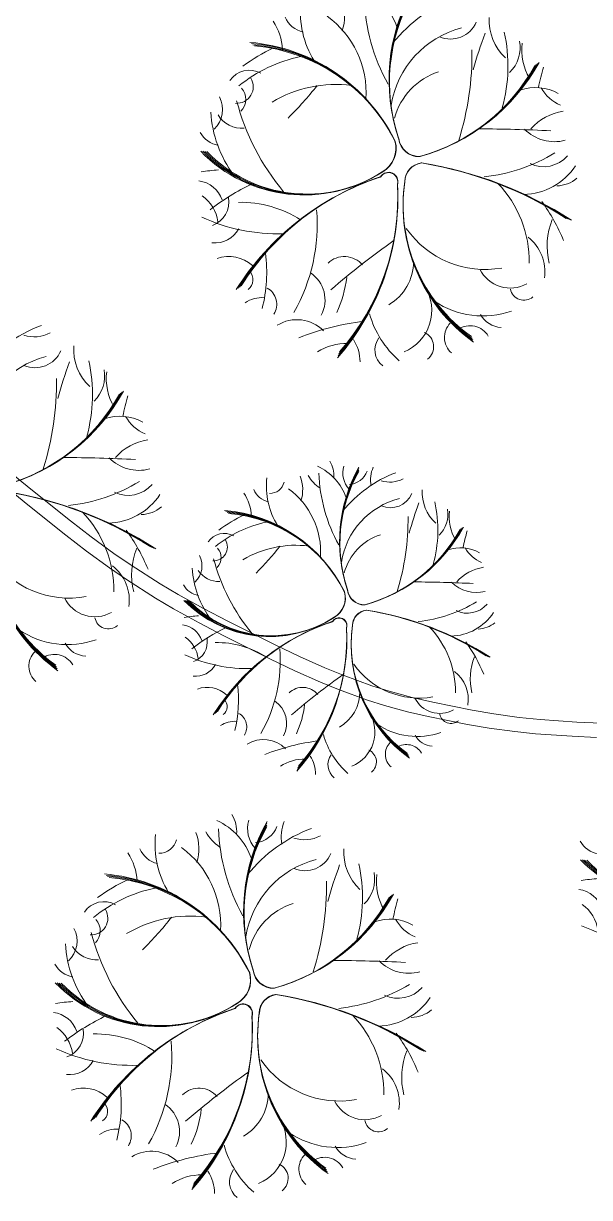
# Model space of a CAD drawing. Header units: metres. Extents: x -1097 to 1588, y -673 to 884.
# Drawn here: x 1029.23 to 1047.83, y 563.87 to 602.42 of the extents above; entities that cross this region are included whole.
import ezdxf

# ---------------------------------------------------------------- set-up
doc = ezdxf.new("R2010")
doc.units = ezdxf.units.M
for name, color, linetype, lineweight, plot in [('TERRENO', 188, 'Continuous', 0, False), ('VEGETACION', 85, 'Continuous', 0, False), ('VISTA LEJOS', 7, 'Continuous', 0, False)]:
    doc.layers.add(name, color=color, linetype=linetype, lineweight=lineweight, plot=plot)

msp = doc.modelspace()

# ---------------------------------------------------------------- linework, layer by layer
at = {"layer": 'TERRENO'}
for points in [[(1029.325, 586.653), (1028.615, 587.239)], [(1030.621, 585.616), (1029.325, 586.653)], [(1031.303, 585.088), (1030.621, 585.616)], [(1032.052, 584.541), (1031.303, 585.088)], [(1032.618, 584.157), (1032.052, 584.541)], [(1033.568, 583.552), (1032.618, 584.157)], [(1034.164, 583.197), (1033.568, 583.552)], [(1034.999, 582.736), (1034.164, 583.197)], [(1035.796, 582.324), (1034.999, 582.736)], [(1037.351, 581.546), (1035.796, 582.324)], [(1038.148, 581.162), (1037.351, 581.546)], [(1038.983, 580.788), (1038.148, 581.162)], [(1039.578, 580.548), (1038.983, 580.788)], [(1040.528, 580.202), (1039.578, 580.548)], [(1041.095, 580.02), (1040.528, 580.202)], [(1041.844, 579.818), (1041.095, 580.02)], [(1042.525, 579.664), (1041.844, 579.818)], [(1043.821, 579.405), (1042.525, 579.664)], [(1044.532, 579.28), (1043.821, 579.405)], [(1045.367, 579.165), (1044.532, 579.28)], [(1046.049, 579.098), (1045.367, 579.165)], [(1047.258, 579.012), (1046.049, 579.098)], [(1048.055, 578.973), (1047.258, 579.012)]]:
    msp.add_lwpolyline(points, dxfattribs=at)
at = {"layer": 'VEGETACION'}
for centre, radius, start, end in [((1039.447, 601.581), 2.176, 19.3799, 65.0277), ((1047.267, 600.57), 6.027, 150.7331, -161.4167), ((1047.211, 600.543), 5.967, 150.7331, -161.4167), ((1047.156, 600.516), 5.906, 150.7331, -161.4167), ((1047.1, 600.489), 5.846, 150.7331, -161.4167), ((1041.331, 602.767), 3, 173.7036, -148.3047), ((1038.393, 602.62), 1.382, -18.7133, 22.7547), ((1046.673, 603.48), 6.258, -178.1326, -150.7686), ((1045.241, 598.623), 4.996, 110.7626, 140.8488), ((1038.6, 602.956), 0.839, -156.8216, -102.7882), ((1037.354, 600.134), 3.133, -3.5394, 53.779), ((1046.22, 602.521), 1.693, 176.6602, -133.0871), ((1035.875, 601.463), 1.869, 3.1897, 33.3637), ((1044.393, 599.248), 3.119, 104.3022, 170.9064), ((1043.258, 602.827), 0.922, -113.016, -23.0588), ((1036.186, 595.955), 5.862, 26.488, 85.2614), ((1057.891, 597.034), 14.413, 159.4444, 164.448), ((1040.027, 601.023), 5.12, -15.5135, 12.5466), ((1044.412, 601.628), 1.134, -45.9704, 10.8268), ((1047.435, 601.549), 1.835, 172.9522, -149.5421), ((1040.308, 595.706), 6.571, 115.84, 126.0473), ((1036.241, 595.974), 5.803, 26.488, 85.2614), ((1036.296, 595.993), 5.745, 26.488, 85.2614), ((1036.351, 596.012), 5.686, 26.488, 85.2614), ((1034.48, 601.425), 9.484, -17.4611, 0.7999), ((1039.308, 596.68), 4.754, 101.8229, 129.1764), ((1040.597, 604.023), 6.199, -74.6311, -28.7579), ((1040.586, 604.087), 6.263, -74.6311, -28.7579), ((1040.574, 604.15), 6.327, -74.6311, -28.7579), ((1040.563, 604.214), 6.391, -74.6311, -28.7579), ((1036.651, 600.111), 0.775, 60.4896, 145.8542), ((1036.232, 600.343), 0.548, -93.337, 31.2781), ((1043.537, 598.748), 2.189, 107.819, 165.0507), ((1056.695, 598.053), 10.79, 164.2299, 167.915), ((1035.971, 599.928), 0.561, -44.3593, 41.3924), ((1039.493, 596.322), 4.093, 82.6825, 120.7871), ((1029.965, 607.374), 11.329, -45.3806, -38.1227), ((1046.052, 598.802), 1.513, 60.4793, 109.6306), ((1047.377, 600.94), 1.306, -151.08, -112.5106), ((1034.892, 599.594), 0.878, -47.0727, 28.0407), ((1043.826, 601.904), 7.859, -165.075, -140.404), ((1039.223, 599.738), 3.845, -176.5521, -143.3248), ((1047.233, 597.776), 1.784, 98.7465, 138.355), ((1036.415, 599.916), 0.939, -147.6286, -86.1269), ((1035.786, 599.256), 0.855, -150.9131, -100.7918), ((1043.731, 537.366), 61.595, 87.37064, 89.56824), ((1046.672, 599.91), 1.374, -135.5987, -75.0452), ((1040.559, 598.326), 0.907, -59.6316, 15.5267), ((1040.57, 598.322), 0.898, -59.6316, 15.5267), ((1040.581, 598.317), 0.889, -59.6316, 15.5267), ((1040.593, 598.312), 0.88, -59.6316, 15.5267), ((1042.231, 598.732), 0.681, -173.0796, -87.7707), ((1042.225, 598.723), 0.674, -173.0796, -87.7707), ((1042.22, 598.714), 0.667, -173.0796, -87.7707), ((1042.214, 598.706), 0.66, -173.0796, -87.7707), ((1038.449, 601.516), 4.73, -135.8986, -57.1106), ((1038.481, 601.479), 4.683, -135.8986, -57.1106), ((1038.514, 601.442), 4.635, -135.8986, -57.1106), ((1038.546, 601.406), 4.588, -135.8986, -57.1106), ((1043.748, 603.019), 5.671, -83.7709, -58.7855), ((1046.319, 598.76), 1.045, -115.4216, -41.3682), ((1036.03, 591.568), 6.054, 93.7471, 99.1785), ((1041.221, 597.216), 0.308, -16.3023, 147.7099), ((1041.226, 597.223), 0.305, -16.3023, 147.7099), ((1041.23, 597.229), 0.302, -16.3023, 147.7099), ((1042.375, 597.223), 0.621, 97.6577, 178.4723), ((1042.382, 597.216), 0.627, 97.6577, 178.4723), ((1042.389, 597.21), 0.634, 97.6577, 178.4723), ((1042.397, 597.203), 0.64, 97.6577, 178.4723), ((1040.315, 585.484), 12.511, 57.3651, 80.9064), ((1040.301, 585.357), 12.64, 57.3651, 80.9064), ((1040.287, 585.229), 12.769, 57.3651, 80.9064), ((1040.273, 585.102), 12.898, 57.3651, 80.9064), ((1045.619, 598.896), 2.092, -88.7585, -33.4892), ((1034.878, 596.326), 0.931, 18.8941, 82.6604), ((1039.88, 590.501), 7.353, 115.3675, 127.9134), ((1043.731, 588.941), 8.881, 108.2278, 147.7413), ((1043.711, 589.03), 8.792, 108.2278, 147.7413), ((1043.69, 589.119), 8.703, 108.2278, 147.7413), ((1043.67, 589.208), 8.615, 108.2278, 147.7413), ((1033.82, 596.728), 7.711, -41.3673, 3.0982), ((1041.216, 597.21), 0.311, -16.3023, 147.7099), ((1047.045, 596.488), 5.344, 171.913, -125.4782), ((1047.101, 596.473), 5.399, 171.913, -125.4782), ((1047.156, 596.459), 5.454, 171.913, -125.4782), ((1047.211, 596.445), 5.509, 171.913, -125.4782), ((1042.124, 594.595), 3.722, -0.7301, 43.8737), ((1046.719, 598.165), 1.081, -88.4113, -50.0172), ((1034.382, 595.735), 1.251, 8.0443, 54.7383), ((1033.577, 596.693), 7.95, -41.3673, 3.0982), ((1033.658, 596.705), 7.87, -41.3673, 3.0982), ((1033.739, 596.716), 7.791, -41.3673, 3.0982), ((1035.155, 596.567), 0.827, -69.9695, 9.6095), ((1036.384, 592.962), 3.584, 56.8352, 91.4125), ((1041.439, 593.038), 5.974, 22.1727, 36.2527), ((1037.589, 601.543), 6.03, -114.5265, -88.3348), ((1033.012, 595.83), 5.869, -29.5738, 4.6334), ((1048.78, 595.115), 2.347, 158.2317, -165.9475), ((1035.527, 596.091), 0.88, -96.7983, -28.2853), ((1044.392, 597.49), 3.15, -145.1395, -79.9094), ((1057.963, 572.003), 28.581, 125.3964, 130.683), ((1044.934, 594.274), 1.423, -8.5549, 52.1279), ((1032.46, 594.241), 4.762, -14.4093, 7.687), ((1035.976, 593.62), 1.149, 47.6643, 109.6767), ((1039.773, 593.985), 0.78, 40.1362, 133.6344), ((1040.397, 594.607), 1.651, -59.5602, -0.2949), ((1036.381, 594.004), 0.39, -53.9788, 45.2466), ((1038.068, 593.34), 1.069, -28.0192, 56.4509), ((1036.096, 594.526), 3.781, -25.0359, -6.7435), ((1045.225, 594.845), 1.115, -153.6978, -60.843), ((1036.94, 593.198), 0.61, -32.2089, 60.6406), ((1041.177, 592.994), 1.466, -67.7638, 32.3503), ((1045.672, 593.787), 0.456, -168.8643, -49.8025), ((1037.068, 592.42), 0.997, 85.7524, 124.0799), ((1044.324, 595.674), 2.858, -123.8321, -70.7414), ((1038.214, 591.471), 1.222, 44.3843, 121.9898), ((1041.379, 584.299), 8.396, 96.616, 111.7048), ((1043.679, 593.759), 3.202, -164.2076, -131.0821), ((1043.734, 592.108), 0.675, 135.5337, -131.4923), ((1044.966, 593.253), 0.818, -151.5837, -92.9724), ((1031.592, 587.831), 4.996, 110.7626, 140.8488), ((1029.589, 593.258), 1.128, -107.8136, -62.3112), ((1042.191, 591.805), 0.513, -52.5657, 65.2349), ((1043.899, 591.799), 0.696, 30.6869, 123.3596), ((1032.571, 591.73), 1.693, 176.6602, -133.0871), ((1039.841, 590.18), 1.735, 88.5527, 123.2134), ((1038.982, 591.31), 1.306, -0.1646, 33.7767), ((1041.435, 591.696), 0.66, 143.2772, -127.661), ((1030.744, 588.457), 3.119, 104.3022, 170.9064), ((1029.609, 592.035), 0.922, -113.016, -23.0588), ((1044.242, 586.242), 14.413, 159.4444, 164.448), ((1026.378, 590.231), 5.12, -15.5135, 12.5466), ((1030.763, 590.837), 1.134, -45.9704, 10.8268), ((1033.786, 590.758), 1.835, 172.9522, -149.5421), ((1020.831, 590.633), 9.484, -17.4611, 0.7999), ((1026.948, 593.231), 6.199, -74.6311, -28.7579), ((1026.937, 593.295), 6.263, -74.6311, -28.7579), ((1026.926, 593.359), 6.327, -74.6311, -28.7579), ((1026.914, 593.422), 6.391, -74.6311, -28.7579), ((1043.046, 587.261), 10.79, 164.2299, 167.915), ((1032.403, 588.011), 1.513, 60.4793, 109.6306), ((1033.729, 590.149), 1.306, -151.08, -112.5106), ((1033.585, 586.984), 1.784, 98.7465, 138.355), ((1030.082, 526.574), 61.595, 87.37064, 89.56824), ((1033.023, 589.118), 1.374, -135.5987, -75.0452), ((1038.57, 587.576), 0.859, -4.3751, 32.8068), ((1039.69, 587.229), 2.478, 173.7036, -148.3047), ((1037.262, 587.108), 1.142, -18.7133, 22.7547), ((1039.575, 588.1), 1.118, -152.03, -122.6218), ((1038.133, 586.25), 1.798, 19.3799, 65.0277), ((1044.104, 587.819), 5.171, -178.1326, -150.7686), ((1044.595, 585.415), 4.98, 150.7331, -161.4167), ((1044.549, 585.392), 4.93, 150.7331, -161.4167), ((1044.503, 585.37), 4.88, 150.7331, -161.4167), ((1044.457, 585.348), 4.83, 150.7331, -161.4167), ((1042.921, 583.806), 4.128, 110.7626, 140.8488), ((1040.491, 587.655), 0.769, 162.6341, -136.29), ((1039.892, 587.949), 0.669, -85.9073, -20.2766), ((1041.63, 587.444), 0.996, 155.9267, -168.1089), ((1030.099, 592.228), 5.671, -83.7709, -58.7855), ((1032.67, 587.968), 1.045, -115.4216, -41.3682), ((1037.325, 587.468), 0.479, -91.5673, -13.2579), ((1036.404, 585.054), 2.589, -3.5394, 53.779), ((1041.266, 588.29), 0.932, -107.8136, -62.3112), ((1026.666, 574.693), 12.511, 57.3651, 80.9064), ((1026.652, 574.565), 12.64, 57.3651, 80.9064), ((1026.638, 574.438), 12.769, 57.3651, 80.9064), ((1026.624, 574.31), 12.898, 57.3651, 80.9064), ((1031.971, 588.104), 2.092, -88.7585, -33.4892), ((1035.182, 586.152), 1.544, 3.1897, 33.3637), ((1037.433, 587.386), 0.693, -156.8216, -102.7882), ((1042.22, 584.322), 2.577, 104.3022, 170.9064), ((1041.282, 587.279), 0.762, -113.016, -23.0588), ((1043.729, 587.027), 1.399, 176.6602, -133.0871), ((1033.396, 585.696), 5.344, 171.913, -125.4782), ((1033.452, 585.682), 5.399, 171.913, -125.4782), ((1033.507, 585.668), 5.454, 171.913, -125.4782), ((1033.562, 585.653), 5.509, 171.913, -125.4782), ((1028.475, 583.803), 3.722, -0.7301, 43.8737), ((1033.07, 587.373), 1.081, -88.4113, -50.0172), ((1035.439, 581.601), 4.844, 26.488, 85.2614), ((1035.484, 581.617), 4.795, 26.488, 85.2614), ((1035.53, 581.632), 4.747, 26.488, 85.2614), ((1053.373, 582.492), 11.909, 159.4444, 164.448), ((1038.613, 585.789), 4.231, -15.5135, 12.5466), ((1042.236, 586.289), 0.937, -45.9704, 10.8268), ((1044.733, 586.224), 1.516, 172.9522, -149.5421), ((1038.018, 582.2), 3.928, 101.8229, 129.1764), ((1038.845, 581.396), 5.429, 115.84, 126.0473), ((1035.575, 581.648), 4.698, 26.488, 85.2614), ((1034.029, 586.121), 7.836, -17.4611, 0.7999), ((1027.79, 582.246), 5.974, 22.1727, 36.2527), ((1035.823, 585.035), 0.64, 60.4896, 145.8542), ((1041.513, 583.909), 1.809, 107.819, 165.0507), ((1039.083, 588.268), 5.122, -74.6311, -28.7579), ((1039.074, 588.32), 5.175, -74.6311, -28.7579), ((1039.065, 588.373), 5.228, -74.6311, -28.7579), ((1039.056, 588.425), 5.281, -74.6311, -28.7579), ((1052.385, 583.335), 8.915, 164.2299, 167.915), ((1035.132, 584.323), 2.347, 158.2317, -165.9475), ((1035.477, 585.227), 0.453, -93.337, 31.2781), ((1035.261, 584.884), 0.464, -44.3593, 41.3924), ((1038.171, 581.904), 3.382, 82.6825, 120.7871), ((1030.298, 591.037), 9.361, -45.3806, -38.1227), ((1043.591, 583.954), 1.25, 60.4793, 109.6306), ((1044.686, 585.72), 1.079, -151.08, -112.5106), ((1030.743, 586.699), 3.15, -145.1395, -79.9094), ((1034.37, 584.608), 0.725, -47.0727, 28.0407), ((1041.751, 586.517), 6.494, -165.075, -140.404), ((1031.285, 583.483), 1.423, -8.5549, 52.1279), ((1037.948, 584.727), 3.177, -176.5521, -143.3248), ((1035.628, 584.874), 0.776, -147.6286, -86.1269), ((1044.567, 583.106), 1.474, 98.7465, 138.355), ((1041.673, 533.19), 50.894, 87.3706, 89.5682), ((1044.103, 584.869), 1.136, -135.5987, -75.0452), ((1035.108, 584.328), 0.707, -150.9131, -100.7918), ((1039.052, 583.561), 0.75, -59.6316, 15.5267), ((1039.061, 583.557), 0.742, -59.6316, 15.5267), ((1039.071, 583.553), 0.735, -59.6316, 15.5267), ((1039.08, 583.549), 0.727, -59.6316, 15.5267), ((1040.433, 583.896), 0.563, -173.0796, -87.7707), ((1040.429, 583.888), 0.557, -173.0796, -87.7707), ((1040.424, 583.881), 0.551, -173.0796, -87.7707), ((1040.42, 583.874), 0.546, -173.0796, -87.7707), ((1031.576, 584.053), 1.115, -153.6978, -60.843), ((1037.309, 586.196), 3.908, -135.8986, -57.1106), ((1037.335, 586.165), 3.869, -135.8986, -57.1106), ((1037.362, 586.135), 3.83, -135.8986, -57.1106), ((1037.389, 586.105), 3.791, -135.8986, -57.1106), ((1041.687, 587.438), 4.686, -83.7709, -58.7855), ((1043.812, 583.919), 0.864, -115.4216, -41.3682), ((1032.024, 582.995), 0.456, -168.8643, -49.8025), ((1035.31, 577.976), 5.002, 93.7471, 99.1785), ((1039.595, 582.638), 0.257, -16.3023, 147.7099), ((1039.599, 582.643), 0.255, -16.3023, 147.7099), ((1039.603, 582.649), 0.252, -16.3023, 147.7099), ((1039.607, 582.654), 0.249, -16.3023, 147.7099), ((1040.553, 582.649), 0.513, 97.6577, 178.4723), ((1040.559, 582.643), 0.518, 97.6577, 178.4723), ((1040.565, 582.638), 0.523, 97.6577, 178.4723), ((1040.57, 582.632), 0.529, 97.6577, 178.4723), ((1038.851, 572.95), 10.337, 57.3651, 80.9064), ((1038.839, 572.844), 10.444, 57.3651, 80.9064), ((1038.827, 572.739), 10.55, 57.3651, 80.9064), ((1038.816, 572.633), 10.657, 57.3651, 80.9064), ((1043.233, 584.031), 1.729, -88.7585, -33.4892), ((1030.675, 584.883), 2.858, -123.8321, -70.7414), ((1034.358, 581.908), 0.769, 18.8941, 82.6604), ((1038.491, 577.095), 6.075, 115.3675, 127.9134), ((1041.673, 575.805), 7.338, 108.2278, 147.7413), ((1041.656, 575.879), 7.265, 108.2278, 147.7413), ((1041.639, 575.953), 7.191, 108.2278, 147.7413), ((1041.622, 576.027), 7.118, 108.2278, 147.7413), ((1033.283, 582.211), 6.568, -41.3673, 3.0982), ((1033.35, 582.22), 6.503, -41.3673, 3.0982), ((1033.417, 582.23), 6.437, -41.3673, 3.0982), ((1033.484, 582.24), 6.371, -41.3673, 3.0982), ((1044.412, 582.041), 4.415, 171.913, -125.4782), ((1044.457, 582.029), 4.461, 171.913, -125.4782), ((1044.503, 582.018), 4.506, 171.913, -125.4782), ((1044.549, 582.006), 4.552, 171.913, -125.4782), ((1040.345, 580.477), 3.076, -0.7301, 43.8737), ((1044.142, 583.427), 0.893, -88.4113, -50.0172), ((1033.948, 581.42), 1.034, 8.0443, 54.7383), ((1034.587, 582.107), 0.683, -69.9695, 9.6095), ((1039.779, 579.191), 4.936, 22.1727, 36.2527), ((1030.085, 581.316), 0.675, 135.5337, -131.4923), ((1031.317, 582.461), 0.818, -151.5837, -92.9724), ((1035.602, 579.128), 2.961, 56.8352, 91.4125), ((1032.816, 581.498), 4.849, -29.5738, 4.6334), ((1030.25, 581.007), 0.696, 30.6869, 123.3596), ((1036.598, 586.218), 4.982, -114.5265, -88.3348), ((1034.895, 581.713), 0.727, -96.7983, -28.2853), ((1042.219, 582.87), 2.603, -145.1395, -79.9094), ((1045.845, 580.907), 1.939, 158.2317, -165.9475), ((1053.432, 561.81), 23.615, 125.3964, 130.683), ((1042.667, 580.212), 1.176, -8.5549, 52.1279), ((1035.266, 579.671), 0.949, 47.6643, 109.6767), ((1032.36, 580.185), 3.935, -14.4093, 7.687), ((1038.403, 579.974), 0.645, 40.1362, 133.6344), ((1035.6, 579.989), 0.323, -53.9788, 45.2466), ((1036.994, 579.441), 0.883, -28.0192, 56.4509), ((1038.919, 580.487), 1.364, -59.5602, -0.2949), ((1042.907, 580.684), 0.921, -153.6978, -60.843), ((1035.365, 580.42), 3.124, -25.0359, -6.7435), ((1039.563, 579.154), 1.211, -67.7638, 32.3503), ((1036.167, 578.68), 0.824, 85.7524, 124.0799), ((1036.062, 579.323), 0.504, -32.2089, 60.6406), ((1042.163, 581.369), 2.362, -123.8321, -70.7414), ((1043.277, 579.81), 0.376, -168.8643, -49.8025), ((1041.63, 579.787), 2.646, -164.2076, -131.0821), ((1042.693, 579.368), 0.676, -151.5837, -92.9724), ((1037.115, 577.896), 1.01, 44.3843, 121.9898), ((1039.73, 571.97), 6.938, 96.616, 111.7048), ((1041.675, 578.422), 0.557, 135.5337, -131.4923), ((1041.812, 578.167), 0.575, 30.6869, 123.3596), ((1038.459, 576.83), 1.434, 88.5527, 123.2134), ((1037.749, 577.763), 1.079, -0.1646, 33.7767), ((1039.776, 578.082), 0.546, 143.2772, -127.661), ((1040.401, 578.172), 0.424, -52.5657, 65.2349), ((1035.197, 575.88), 1.04, -4.3751, 32.8068), ((1034.669, 574.276), 2.176, 19.3799, 65.0277), ((1041.895, 576.175), 6.258, -178.1326, -150.7686), ((1042.489, 573.265), 6.027, 150.7331, -161.4167), ((1042.433, 573.238), 5.967, 150.7331, -161.4167), ((1042.378, 573.211), 5.906, 150.7331, -161.4167), ((1042.322, 573.184), 5.846, 150.7331, -161.4167), ((1040.463, 571.318), 4.996, 110.7626, 140.8488), ((1037.523, 575.976), 0.93, 162.6341, -136.29), ((1036.797, 576.332), 0.81, -85.9073, -20.2766), ((1038.901, 575.72), 1.206, 155.9267, -168.1089), ((1036.553, 575.461), 3, 173.7036, -148.3047), ((1033.691, 575.75), 0.58, -91.5673, -13.2579), ((1033.615, 575.315), 1.382, -18.7133, 22.7547), ((1036.414, 576.514), 1.353, -152.03, -122.6218), ((1038.46, 576.744), 1.128, -107.8136, -62.3112), ((1048.266, 575.988), 0.855, -150.9131, -100.7918), ((1031.097, 574.158), 1.869, 3.1897, 33.3637), ((1033.822, 575.65), 0.839, -156.8216, -102.7882), ((1032.576, 572.829), 3.133, -3.5394, 53.779), ((1041.442, 575.216), 1.693, 176.6602, -133.0871), ((1039.615, 571.943), 3.119, 104.3022, 170.9064), ((1038.48, 575.521), 0.922, -113.016, -23.0588), ((1053.113, 569.728), 14.413, 159.4444, 164.448), ((1035.249, 573.717), 5.12, -15.5135, 12.5466), ((1050.93, 578.248), 4.73, -135.8986, -57.1106), ((1050.962, 578.211), 4.683, -135.8986, -57.1106), ((1050.994, 578.175), 4.635, -135.8986, -57.1106), ((1051.027, 578.138), 4.588, -135.8986, -57.1106), ((1031.408, 568.649), 5.862, 26.488, 85.2614), ((1031.463, 568.668), 5.803, 26.488, 85.2614), ((1031.518, 568.687), 5.745, 26.488, 85.2614), ((1039.634, 574.323), 1.134, -45.9704, 10.8268), ((1042.657, 574.244), 1.835, 172.9522, -149.5421), ((1034.53, 569.375), 4.754, 101.8229, 129.1764), ((1035.53, 568.401), 6.571, 115.84, 126.0473), ((1031.573, 568.706), 5.686, 26.488, 85.2614), ((1029.702, 574.119), 9.484, -17.4611, 0.7999), ((1048.511, 568.3), 6.054, 93.7471, 99.1785), ((1035.819, 576.718), 6.199, -74.6311, -28.7579), ((1035.808, 576.781), 6.263, -74.6311, -28.7579), ((1035.796, 576.845), 6.327, -74.6311, -28.7579), ((1035.785, 576.908), 6.391, -74.6311, -28.7579), ((1051.917, 570.747), 10.79, 164.2299, 167.915), ((1047.359, 573.058), 0.931, 18.8941, 82.6604), ((1031.873, 572.806), 0.775, 60.4896, 145.8542), ((1031.454, 573.038), 0.548, -93.337, 31.2781), ((1038.759, 571.442), 2.189, 107.819, 165.0507), ((1046.862, 572.468), 1.251, 8.0443, 54.7383), ((1031.193, 572.622), 0.561, -44.3593, 41.3924), ((1034.715, 569.017), 4.093, 82.6825, 120.7871), ((1025.187, 580.069), 11.329, -45.3806, -38.1227), ((1041.274, 571.497), 1.513, 60.4793, 109.6306), ((1042.599, 573.635), 1.306, -151.08, -112.5106), ((1030.114, 572.288), 0.878, -47.0727, 28.0407), ((1039.048, 574.599), 7.859, -165.075, -140.404), ((1050.07, 578.275), 6.03, -114.5265, -88.3348), ((1034.445, 572.433), 3.845, -176.5521, -143.3248), ((1031.636, 572.611), 0.939, -147.6286, -86.1269), ((1042.455, 570.471), 1.784, 98.7465, 138.355), ((1031.008, 571.95), 0.855, -150.9131, -100.7918), ((1037.453, 571.426), 0.681, -173.0796, -87.7707), ((1037.447, 571.418), 0.674, -173.0796, -87.7707), ((1037.442, 571.409), 0.667, -173.0796, -87.7707), ((1037.436, 571.4), 0.66, -173.0796, -87.7707), ((1038.953, 510.06), 61.595, 87.37064, 89.56824), ((1041.894, 572.604), 1.374, -135.5987, -75.0452), ((1035.781, 571.021), 0.907, -59.6316, 15.5267), ((1035.792, 571.016), 0.898, -59.6316, 15.5267), ((1035.803, 571.011), 0.889, -59.6316, 15.5267), ((1035.815, 571.007), 0.88, -59.6316, 15.5267), ((1033.671, 574.21), 4.73, -135.8986, -57.1106), ((1033.703, 574.173), 4.683, -135.8986, -57.1106), ((1033.736, 574.137), 4.635, -135.8986, -57.1106), ((1033.768, 574.1), 4.588, -135.8986, -57.1106), ((1038.97, 575.714), 5.671, -83.7709, -58.7855), ((1041.541, 571.455), 1.045, -115.4216, -41.3682), ((1031.252, 564.262), 6.054, 93.7471, 99.1785), ((1036.438, 569.904), 0.311, -16.3023, 147.7099), ((1036.443, 569.911), 0.308, -16.3023, 147.7099), ((1036.448, 569.917), 0.305, -16.3023, 147.7099), ((1036.452, 569.924), 0.302, -16.3023, 147.7099), ((1037.597, 569.917), 0.621, 97.6577, 178.4723), ((1037.604, 569.911), 0.627, 97.6577, 178.4723), ((1037.611, 569.904), 0.634, 97.6577, 178.4723), ((1037.619, 569.897), 0.64, 97.6577, 178.4723), ((1035.537, 558.179), 12.511, 57.3651, 80.9064), ((1035.523, 558.051), 12.64, 57.3651, 80.9064), ((1035.509, 557.924), 12.769, 57.3651, 80.9064), ((1035.495, 557.796), 12.898, 57.3651, 80.9064), ((1040.841, 571.59), 2.092, -88.7585, -33.4892), ((1030.1, 569.02), 0.931, 18.8941, 82.6604), ((1035.102, 563.196), 7.353, 115.3675, 127.9134), ((1038.953, 561.635), 8.881, 108.2278, 147.7413), ((1038.933, 561.724), 8.792, 108.2278, 147.7413), ((1038.912, 561.814), 8.703, 108.2278, 147.7413), ((1038.892, 561.903), 8.615, 108.2278, 147.7413), ((1028.799, 569.387), 7.95, -41.3673, 3.0982), ((1028.88, 569.399), 7.87, -41.3673, 3.0982), ((1028.961, 569.411), 7.791, -41.3673, 3.0982), ((1029.042, 569.422), 7.711, -41.3673, 3.0982), ((1042.267, 569.182), 5.344, 171.913, -125.4782), ((1042.323, 569.168), 5.399, 171.913, -125.4782), ((1042.378, 569.154), 5.454, 171.913, -125.4782), ((1042.433, 569.139), 5.509, 171.913, -125.4782), ((1037.345, 567.289), 3.722, -0.7301, 43.8737), ((1041.941, 570.859), 1.081, -88.4113, -50.0172), ((1029.604, 568.43), 1.251, 8.0443, 54.7383), ((1030.377, 569.261), 0.827, -69.9695, 9.6095), ((1031.606, 565.656), 3.584, 56.8352, 91.4125), ((1028.234, 568.525), 5.869, -29.5738, 4.6334), ((1036.661, 565.733), 5.974, 22.1727, 36.2527), ((1032.811, 574.237), 6.03, -114.5265, -88.3348), ((1044.002, 567.81), 2.347, 158.2317, -165.9475), ((1030.749, 568.785), 0.88, -96.7983, -28.2853), ((1039.614, 570.185), 3.15, -145.1395, -79.9094), ((1053.185, 544.697), 28.581, 125.3964, 130.683), ((1040.156, 566.969), 1.423, -8.5549, 52.1279), ((1031.198, 566.314), 1.149, 47.6643, 109.6767), ((1027.682, 566.936), 4.762, -14.4093, 7.687), ((1034.995, 566.68), 0.78, 40.1362, 133.6344), ((1035.619, 567.301), 1.651, -59.5602, -0.2949), ((1031.603, 566.698), 0.39, -53.9788, 45.2466), ((1033.29, 566.035), 1.069, -28.0192, 56.4509), ((1031.318, 567.22), 3.781, -25.0359, -6.7435), ((1040.447, 567.539), 1.115, -153.6978, -60.843), ((1032.162, 565.892), 0.61, -32.2089, 60.6406), ((1036.399, 565.688), 1.466, -67.7638, 32.3503), ((1040.894, 566.482), 0.456, -168.8643, -49.8025), ((1032.29, 565.115), 0.997, 85.7524, 124.0799), ((1039.546, 568.369), 2.858, -123.8321, -70.7414), ((1038.901, 566.454), 3.202, -164.2076, -131.0821), ((1040.188, 565.947), 0.818, -151.5837, -92.9724), ((1033.436, 564.166), 1.222, 44.3843, 121.9898), ((1036.601, 556.994), 8.396, 96.616, 111.7048), ((1038.955, 564.802), 0.675, 135.5337, -131.4923), ((1039.121, 564.493), 0.696, 30.6869, 123.3596), ((1036.657, 564.391), 0.66, 143.2772, -127.661), ((1037.413, 564.499), 0.513, -52.5657, 65.2349), ((1035.063, 562.875), 1.735, 88.5527, 123.2134), ((1034.204, 564.005), 1.306, -0.1646, 33.7767)]:
    msp.add_arc(centre, radius, start, end, dxfattribs=at)
at = {"layer": 'VISTA LEJOS'}
msp.add_lwpolyline([(1048.206, 579.443), (1047.409, 579.481), (1046.199, 579.568), (1045.518, 579.635), (1044.683, 579.75), (1043.972, 579.875), (1042.676, 580.134), (1041.994, 580.288), (1041.246, 580.489), (1040.679, 580.672), (1039.729, 581.017), (1039.134, 581.257), (1038.298, 581.632), (1037.502, 582.016), (1035.946, 582.793), (1035.15, 583.206), (1034.314, 583.667), (1033.719, 584.022), (1032.769, 584.627), (1032.202, 585.011), (1031.454, 585.558), (1030.772, 586.086), (1029.476, 587.123), (1028.765, 587.709)], dxfattribs=at)

doc.saveas('drawing.dxf')
